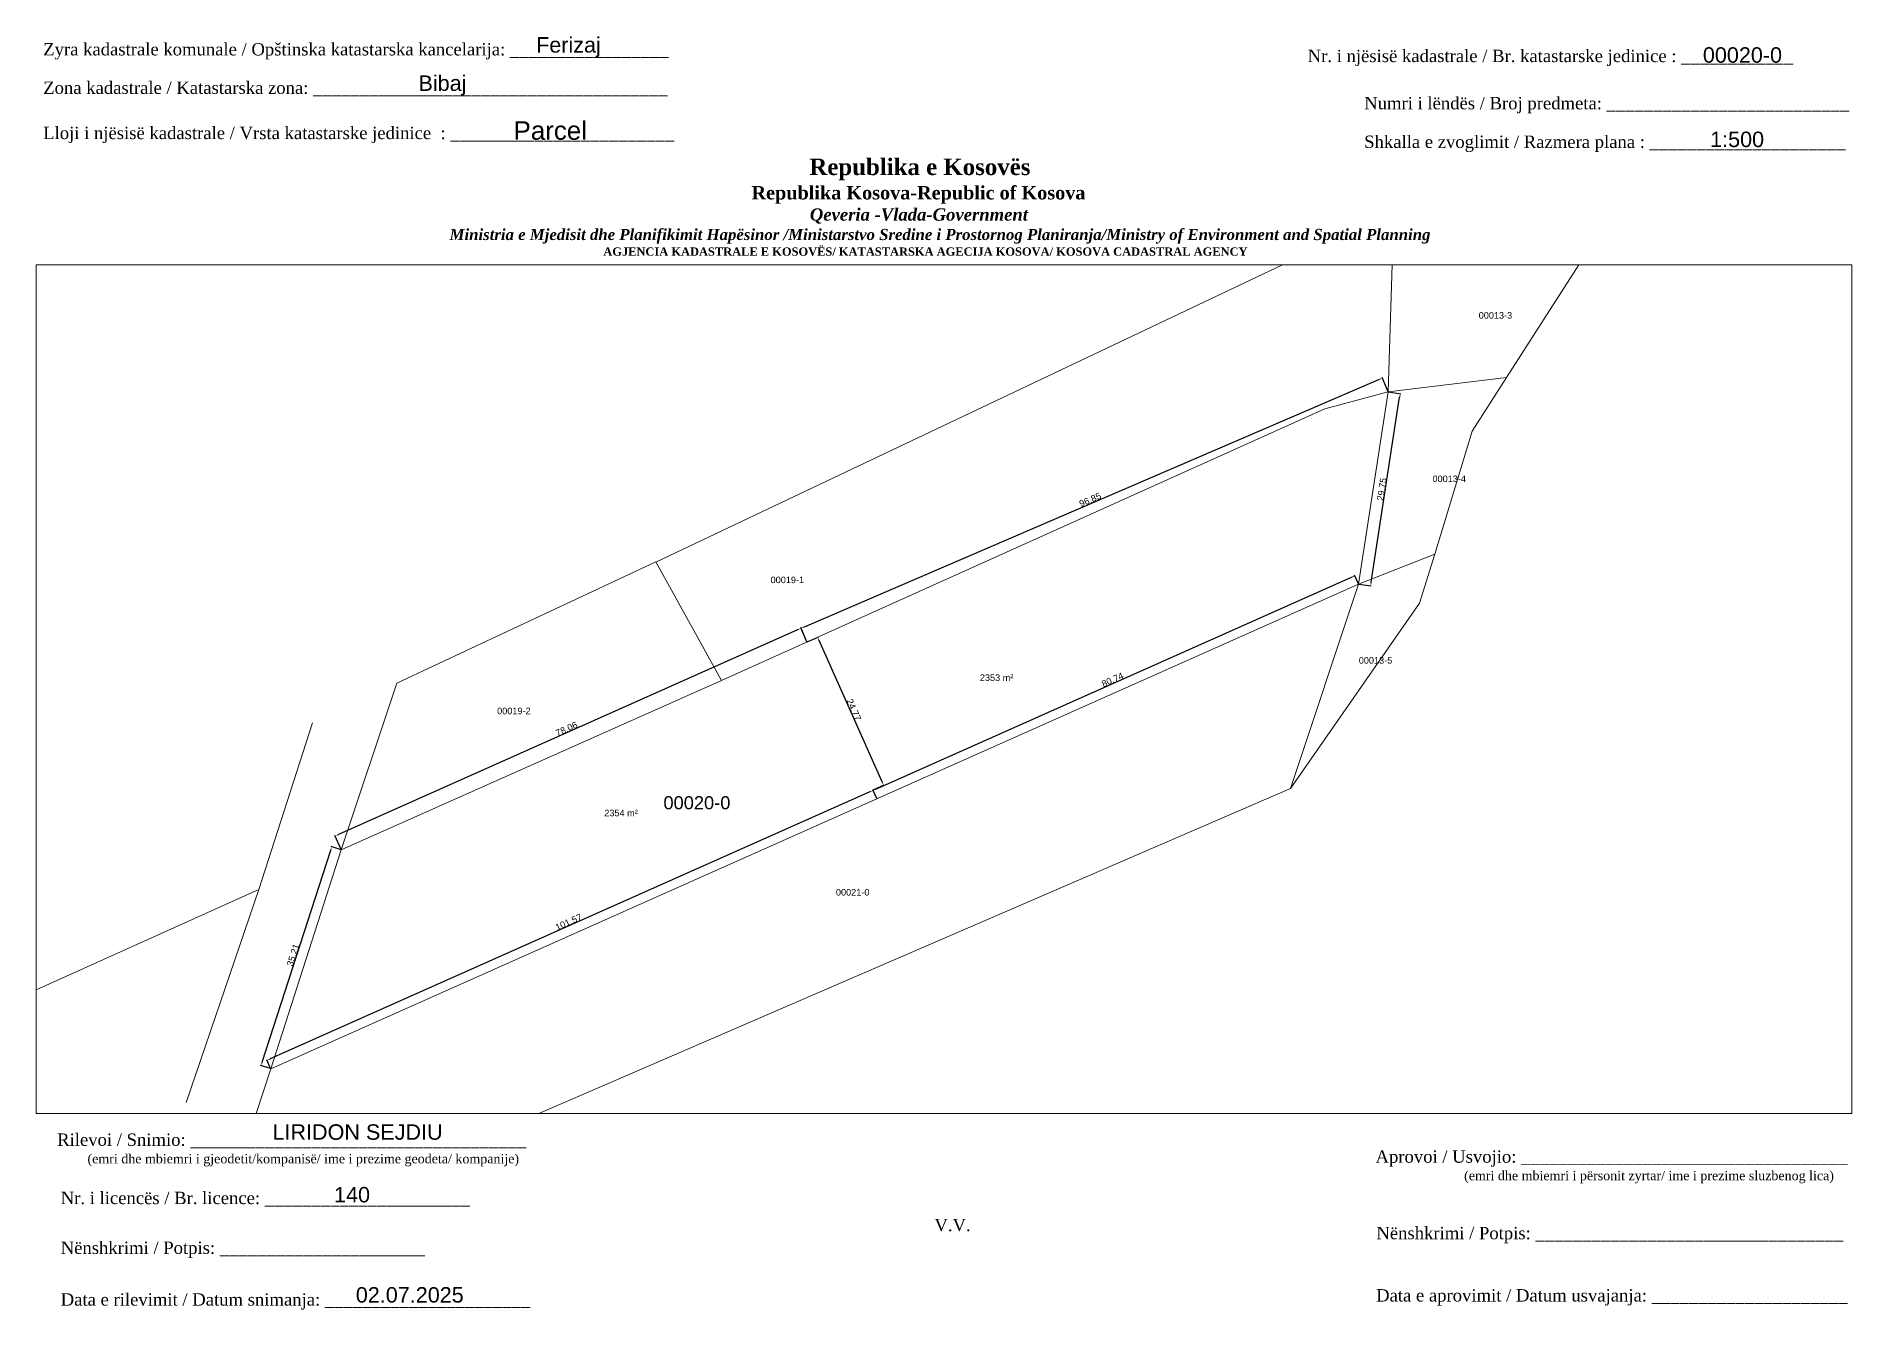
# Paper-space layout '20' of a CAD drawing. Header units: metres, sheet in millimetres. Extents: x 1 to 295, y 2 to 208.
# The model-space entities are those that its viewports show. They can reach past a viewport. Long polylines and large blocks are cut down to what shows.
import ezdxf

# ---------------------------------------------------------------- set-up
doc = ezdxf.new("R2010")
doc.units = ezdxf.units.M
doc.header["$PDMODE"] = 32
doc.header["$PDSIZE"] = 1
doc.layers.get('0').update_dxf_attribs({"lineweight": 0})
doc.layers.get('Defpoints').update_dxf_attribs({"lineweight": 0})
for name, color, linetype, lineweight in [('Dimensionet', 5, 'Continuous', 0), ('Korniza e jashtme', 7, 'Continuous', 0), ('Nr Parceles Baze', 7, 'Continuous', 0), ('Nr-Kojshi', 251, 'Continuous', 0), ('Nr-Ri', 1, 'Continuous', 0), ('Parc-Kojshi', 251, 'Continuous', 0), ('Parcela Baze', 7, 'Continuous', 0)]:
    doc.layers.add(name, color=color, linetype=linetype, lineweight=lineweight)
doc.styles.get("Standard").update_dxf_attribs({"font": 'arial.ttf'})
doc.dimstyles.get("Standard").update_dxf_attribs({"dimtxt": 1.5, "dimasz": 0.18, "dimexe": 0.18, "dimexo": 0.0625, "dimgap": 0.09, "dimtad": 1, "dimtoh": 1, "dimzin": 0, "dimdsep": 46, "dimtxsty": 'Standard', "dimcen": 0.09, "dimse1": 1, "dimse2": 1, "dimsd1": 1, "dimsd2": 1, "dimadec": 0, "dimazin": 0, "dimtfac": 1, "dimtofl": 0, "dimtmove": 0, "dimatfit": 3, "dimfxl": 1, "dimtolj": 1, "dimtzin": 0, "dimarcsym": 0})

# ---------------------------------------------------------------- blocks, each defined once
blk = doc.blocks.new('*D62')
at = {"layer": 'Defpoints', "color": 0, "transparency": 16777216}
for p in [(7517402.36, 4693319.25), (7517403.27, 4693317.13), (7517314.31, 4693278.85)]:
    blk.add_point(p, dxfattribs=at)
at = {"layer": 'Dimensionet', "color": 0, "lineweight": -2, "transparency": 16777216}
for p, q in [((7517313.91, 4693281.18), (7517401.86, 4693319.03)), ((7517403.26, 4693317.16), (7517402.33, 4693319.33)), ((7517314.3, 4693278.88), (7517313.37, 4693281.05))]:
    blk.add_line(p, q, dxfattribs=at)
at = {"layer": 'Dimensionet', "color": 0, "transparency": 16777216}
for points in [[(7517401.82, 4693319.11), (7517401.89, 4693318.94), (7517402.36, 4693319.25)], [(7517313.87, 4693281.27), (7517313.94, 4693281.1), (7517313.4, 4693280.97)]]:
    blk.add_solid(points, dxfattribs=at)
at = {"layer": 'Dimensionet', "color": 0, "transparency": 16777216, "insert": (7517357.66, 4693300.62), "char_height": 1, "attachment_point": 5, "rotation": 23.2825}
blk.add_mtext('\\A1;96.85', dxfattribs=at)
blk = doc.blocks.new('*D64')
at = {"layer": 'Defpoints', "color": 0, "transparency": 16777216}
for p in [(7517314.31, 4693278.85), (7517242.08, 4693249.16), (7517243.02, 4693247.06)]:
    blk.add_point(p, dxfattribs=at)
at = {"layer": 'Dimensionet', "color": 0, "lineweight": -2, "transparency": 16777216}
for p, q in [((7517312.87, 4693280.73), (7517242.58, 4693249.38)), ((7517314.3, 4693278.88), (7517313.34, 4693281.04)), ((7517243, 4693247.09), (7517242.04, 4693249.24))]:
    blk.add_line(p, q, dxfattribs=at)
at = {"layer": 'Dimensionet', "color": 0, "transparency": 16777216}
for points in [[(7517312.84, 4693280.81), (7517312.91, 4693280.65), (7517313.38, 4693280.95)], [(7517242.55, 4693249.46), (7517242.62, 4693249.3), (7517242.08, 4693249.16)]]:
    blk.add_solid(points, dxfattribs=at)
at = {"layer": 'Dimensionet', "color": 0, "transparency": 16777216, "insert": (7517277.5, 4693265.56), "char_height": 1, "attachment_point": 5, "rotation": 24.0365}
blk.add_mtext('\\A1;78.06', dxfattribs=at)
blk = doc.blocks.new('*D65')
at = {"layer": 'Defpoints', "color": 0, "transparency": 16777216}
for p in [(7517398.18, 4693289), (7517398.75, 4693287.73), (7517324.99, 4693254.88)]:
    blk.add_point(p, dxfattribs=at)
at = {"layer": 'Dimensionet', "color": 0, "lineweight": -2, "transparency": 16777216}
for p, q in [((7517324.93, 4693256.37), (7517397.68, 4693288.77)), ((7517398.73, 4693287.76), (7517398.14, 4693289.08)), ((7517324.98, 4693254.9), (7517324.39, 4693256.23))]:
    blk.add_line(p, q, dxfattribs=at)
at = {"layer": 'Dimensionet', "color": 0, "transparency": 16777216}
for points in [[(7517397.64, 4693288.86), (7517397.72, 4693288.69), (7517398.18, 4693289)], [(7517324.89, 4693256.45), (7517324.97, 4693256.28), (7517324.43, 4693256.14)]]:
    blk.add_solid(points, dxfattribs=at)
at = {"layer": 'Dimensionet', "color": 0, "transparency": 16777216, "insert": (7517361.08, 4693273.08), "char_height": 1, "attachment_point": 5, "rotation": 24.0095}
blk.add_mtext('\\A1;80.74', dxfattribs=at)
blk = doc.blocks.new('*D66')
at = {"layer": 'Defpoints', "color": 0, "transparency": 16777216}
for p in [(7517403.27, 4693317.13), (7517405.12, 4693316.85), (7517398.75, 4693287.73)]:
    blk.add_point(p, dxfattribs=at)
at = {"layer": 'Dimensionet', "color": 0, "lineweight": -2, "transparency": 16777216}
for p, q in [((7517400.67, 4693287.99), (7517405.03, 4693316.31)), ((7517403.3, 4693317.13), (7517405.2, 4693316.84)), ((7517398.78, 4693287.72), (7517400.68, 4693287.43))]:
    blk.add_line(p, q, dxfattribs=at)
at = {"layer": 'Dimensionet', "color": 0, "transparency": 16777216}
for points in [[(7517404.94, 4693316.32), (7517405.12, 4693316.29), (7517405.12, 4693316.85)], [(7517400.58, 4693288), (7517400.76, 4693287.97), (7517400.59, 4693287.44)]]:
    blk.add_solid(points, dxfattribs=at)
at = {"layer": 'Dimensionet', "color": 0, "transparency": 16777216, "insert": (7517402.3, 4693302.23), "char_height": 1, "attachment_point": 5, "rotation": 81.25}
blk.add_mtext('\\A1;29.75', dxfattribs=at)
blk = doc.blocks.new('*D67')
at = {"layer": 'Defpoints', "color": 0, "transparency": 16777216}
for p in [(7517324.99, 4693254.88), (7517231.65, 4693214.82), (7517232.21, 4693213.55)]:
    blk.add_point(p, dxfattribs=at)
at = {"layer": 'Dimensionet', "color": 0, "lineweight": -2, "transparency": 16777216}
for p, q in [((7517323.92, 4693255.92), (7517232.15, 4693215.04)), ((7517324.98, 4693254.9), (7517324.39, 4693256.23)), ((7517232.2, 4693213.58), (7517231.61, 4693214.9))]:
    blk.add_line(p, q, dxfattribs=at)
at = {"layer": 'Dimensionet', "color": 0, "transparency": 16777216}
for points in [[(7517323.89, 4693256), (7517323.96, 4693255.84), (7517324.43, 4693256.14)], [(7517232.11, 4693215.13), (7517232.19, 4693214.96), (7517231.65, 4693214.82)]]:
    blk.add_solid(points, dxfattribs=at)
at = {"layer": 'Dimensionet', "color": 0, "transparency": 16777216, "insert": (7517277.81, 4693235.99), "char_height": 1, "attachment_point": 5, "rotation": 24.0095}
blk.add_mtext('\\A1;101.57', dxfattribs=at)
blk = doc.blocks.new('*D68')
at = {"layer": 'Defpoints', "color": 0, "transparency": 16777216}
for p in [(7517241.56, 4693247.53), (7517243.02, 4693247.06), (7517232.21, 4693213.55)]:
    blk.add_point(p, dxfattribs=at)
at = {"layer": 'Dimensionet', "color": 0, "lineweight": -2, "transparency": 16777216}
for p, q in [((7517230.92, 4693214.54), (7517241.39, 4693247)), ((7517242.99, 4693247.07), (7517241.47, 4693247.56)), ((7517232.18, 4693213.56), (7517230.67, 4693214.05))]:
    blk.add_line(p, q, dxfattribs=at)
at = {"layer": 'Dimensionet', "color": 0, "transparency": 16777216}
for points in [[(7517241.3, 4693247.03), (7517241.47, 4693246.98), (7517241.56, 4693247.53)], [(7517230.83, 4693214.57), (7517231.01, 4693214.52), (7517230.75, 4693214.02)]]:
    blk.add_solid(points, dxfattribs=at)
at = {"layer": 'Dimensionet', "color": 0, "transparency": 16777216, "insert": (7517235.63, 4693230.95), "char_height": 1, "attachment_point": 5, "rotation": 72.1301}
blk.add_mtext('\\A1;35.21', dxfattribs=at)
blk = doc.blocks.new('*D69')
at = {"layer": 'Defpoints', "color": 0, "transparency": 16777216}
for p in [(7517315.94, 4693279.58), (7517314.31, 4693278.85), (7517324.39, 4693256.23)]:
    blk.add_point(p, dxfattribs=at)
at = {"layer": 'Dimensionet', "color": 0, "lineweight": -2, "transparency": 16777216}
for p, q in [((7517314.34, 4693278.87), (7517316.02, 4693279.62)), ((7517325.79, 4693257.45), (7517316.16, 4693279.08)), ((7517324.42, 4693256.24), (7517326.1, 4693256.99))]:
    blk.add_line(p, q, dxfattribs=at)
at = {"layer": 'Dimensionet', "color": 0, "transparency": 16777216}
for points in [[(7517316.25, 4693279.11), (7517316.08, 4693279.04), (7517315.94, 4693279.58)], [(7517325.88, 4693257.49), (7517325.71, 4693257.42), (7517326.02, 4693256.95)]]:
    blk.add_solid(points, dxfattribs=at)
at = {"layer": 'Dimensionet', "color": 0, "transparency": 16777216, "insert": (7517321.48, 4693268.49), "char_height": 1, "attachment_point": 5, "rotation": 294.0095}
blk.add_mtext('\\A1;24.77', dxfattribs=at)

msp = doc.modelspace()

# ---------------------------------------------------------------- linework, layer by layer
at = {"layer": 'Parc-Kojshi'}
for points in [[(7517291.25, 4693291.14), (7517404.158, 4693344.67)], [(7517403.272, 4693317.134), (7517404.158, 4693344.67)], [(7517435.426, 4693341.25), (7517421.4, 4693319.33)], [(7517403.272, 4693317.134), (7517421.4, 4693319.33)], [(7517421.4, 4693319.33), (7517416.155, 4693311.133)], [(7517393.558, 4693314.564), (7517403.272, 4693317.134)], [(7517398.746, 4693287.728), (7517403.272, 4693317.134)], [(7517301.21, 4693272.95), (7517393.558, 4693314.564)], [(7517416.155, 4693311.133), (7517410.397, 4693292.319)], [(7517251.521, 4693272.561), (7517291.19, 4693291.11)], [(7517291.19, 4693291.11), (7517301.21, 4693272.95)], [(7517398.746, 4693287.728), (7517410.397, 4693292.319)], [(7517410.397, 4693292.319), (7517408.089, 4693284.777)], [(7517232.214, 4693213.55), (7517398.746, 4693287.728)], [(7517388.32, 4693256.454), (7517398.746, 4693287.728)], [(7517408.089, 4693284.777), (7517388.32, 4693256.454)], [(7517301.21, 4693272.95), (7517243.017, 4693247.057)], [(7517243.017, 4693247.057), (7517251.521, 4693272.561)], [(7517230.394, 4693240.981), (7517238.585, 4693266.479)], [(7517223.009, 4693184.944), (7517388.32, 4693256.454)], [(7517243.017, 4693247.057), (7517232.214, 4693213.55)], [(7517230.394, 4693240.981), (7517148.878, 4693204.266)], [(7517219.266, 4693208.377), (7517230.394, 4693240.981)], [(7517232.214, 4693213.55), (7517223.009, 4693184.944)]]:
    msp.add_lwpolyline(points, dxfattribs=at)
at = {"layer": 'Parcela Baze', "flags": 128}
msp.add_lwpolyline([(7517398.746, 4693287.728), (7517403.272, 4693317.134), (7517393.558, 4693314.564), (7517301.21, 4693272.95), (7517243.017, 4693247.057), (7517232.214, 4693213.55)], close=True, dxfattribs=at)

# ---------------------------------------------------------------- texts
at = {"layer": 'Nr Parceles Baze'}
msp.add_text('00020-0', height=2, dxfattribs=at).set_placement((7517292.33, 4693253.255))
at = {"layer": 'Nr-Kojshi'}
for s, p in [('00013-3', (7517417.131, 4693328.343)), ('00013-4', (7517410.061, 4693303.327)), ('00019-1', (7517308.735, 4693287.862)), ('00013-5', (7517398.774, 4693275.546)), ('00019-2', (7517266.877, 4693267.8)), ('00021-0', (7517318.737, 4693240.052))]:
    msp.add_text(s, height=1, dxfattribs=at).set_placement(p)
at = {"layer": 'Nr-Ri', "char_height": 1, "width": 5.12483, "attachment_point": 1}
for s, insert in [('2353 m²', (7517340.772, 4693273.9)), ('2354 m²', (7517283.275, 4693253.186))]:
    msp.add_mtext(s, dxfattribs=dict(at, insert=insert))

# ---------------------------------------------------------------- dimensions: what is measured, and where the dimension line sits
at = {"layer": 'Dimensionet'}
for p1, p2, distance, picture, middle in [((7517314.312, 4693278.854), (7517403.272, 4693317.134), 2.299, '*D62', (7517357.664, 4693300.616)), ((7517398.746, 4693287.728), (7517403.272, 4693317.134), -1.866, '*D66', (7517402.304, 4693302.232)), ((7517324.992, 4693254.876), (7517398.746, 4693287.728), 1.388, '*D65', (7517361.078, 4693273.078)), ((7517314.312, 4693278.854), (7517243.017, 4693247.057), -2.298, '*D64', (7517277.502, 4693265.562)), ((7517324.391, 4693256.226), (7517314.312, 4693278.854), -1.782, '*D69', (7517321.478, 4693268.488)), ((7517324.992, 4693254.876), (7517232.214, 4693213.55), -1.388, '*D67', (7517277.812, 4693235.989)), ((7517232.214, 4693213.55), (7517243.017, 4693247.057), 1.535, '*D68', (7517235.625, 4693230.945))]:
    dim = msp.add_aligned_dim(p1=p1, p2=p2, distance=distance, dimstyle='Standard', override={"dimscale": 0.5, "dimtxt": 2, "dimasz": 1.1, "dimtoh": 0, "dimcen": 0, "dimse1": 0, "dimse2": 0, "dimsd1": 0, "dimsd2": 0}, dxfattribs=at)
    dim.commit()
    dim.dimension.update_dxf_attribs({"geometry": picture, "text_midpoint": middle})

psp = doc.layouts.new('20')

# ---------------------------------------------------------------- texts
for s, p in [('00020-0', (270.76, 203.75)), ('Bibaj', (62.76, 199.19)), ('1:500', (271.93, 190.09)), ('02.07.2025', (52.61, 3.02))]:
    psp.add_text(s, height=2.5).set_placement(p)
for s, insert, char_height, width, attachment_point in [('{\\fTimes New Roman|b0|i0|c0|p18;Zyra kadastrale komunale / Opštinska katastarska kancelarija: _________________}', (1.99, 206.93), 2, 100.6873, 1), ('Ferizaj', (87.05, 206.26), 2.5, 9.9735, 5), ('{\\fTimes New Roman|b0|i0|c0|p18;Nr. i njësisë kadastrale / Br. katastarske jedinice : ____________}', (206.76, 205.85), 2, 79.9484, 1), ('{\\fTimes New Roman|b0|i0|c0|p18;Zona kadastrale / Katastarska zona: ______________________________________}', (1.99, 200.7), 2, 100.6873, 1), ('{\\fTimes New Roman|b0|i0|c0|p18;Numri i lëndës / Broj predmeta: __________________________}', (215.91, 198.2), 2, 79.9484, 1), ('{\\fArial|b0|i0|c0|p34;Parcel}', (84.1, 192.75), 3, 11.2939, 5), ('{\\fTimes New Roman|b0|i0|c0|p18;Lloji i njësisë kadastrale / Vrsta katastarske jedinice  : ________________________}', (1.99, 193.38), 2, 100.6873, 1), ('{\\fTimes New Roman|b0|i0|c0|p18;Shkalla e zvoglimit / Razmera plana : _____________________}', (215.91, 191.95), 2, 79.9484, 1), ('\\pi77.297;{\\fBook Antiqua|b1|i0|c0|p18;\\H1.333x;Republika e Kosovës\\fTimes New Roman|b1|i0|c0|p18;\\P\\pi67.927;\\fBook Antiqua|b1|i0|c0|p18;\\H0.8125x;Republika Kosova-Republic of Kosova\\fTimes New Roman|b1|i0|c0|p18;\\P\\pi77.378;\\fBook Antiqua|b1|i1|c0|p18;\\H0.9233x;Qeveria -Vlada-Government \\P\\pi13.032,l6,t23.033;\\fTimes New Roman|b1|i1|c0|p18;\\H0.9x;Ministria e Mjedisit dhe Planifikimit Hapësinor /Ministarstvo Sredine i Prostornog Planiranja/Ministry of Environment and Spatial Planning\\P\\pi43.931,l0,tz;\\fBook Antiqua|b1|i0|c0|p18;\\H0.7406x;AGJENCIA KADASTRALE E KOSOVËS/ KATASTARSKA AGECIJA KOSOVA/ KOSOVA CADASTRAL AGENCY}', (48.76, 188.23), 2, 191.8237, 1), ('{\\fTimes New Roman|b0|i0|c0|p18;Rilevoi / Snimio: ____________________________________\\P     \\H0.75x;(emri dhe mbiemri i gjeodetit/kompanisë/ ime i prezime geodeta/ kompanije)}', (42.22, 27.73), 2, 74.7958, 5), ('LIRIDON SEJDIU', (52.89, 30.61), 2.5, 27.1816, 5), ('{\\fTimes New Roman|b0|i0|c0|p18; Aprovoi / Usvojio: ___________________________________\\P                    \\H0.75x;(emri dhe mbiemri i përsonit zyrtar/ ime i prezime sluzbenog lica)}', (216.99, 27.66), 2, 83.344, 1), ('{\\fTimes New Roman|b0|i0|c0|p18;Nr. i licencës / Br. licence: ______________________\\P                                }', (4.82, 20.96), 2, 83.344, 1), ('140', (52, 20.47), 2.5, 5.3971, 5), ('{\\fTimes New Roman|b0|i0|c0|p18;V.V.                                 }', (149.25, 15.55), 2, 5.7076, 5), ('{\\fTimes New Roman|b0|i0|c0|p18; Nënshkrimi / Potpis: _________________________________}', (217.13, 15.27), 2, 83.344, 1), ('{\\fTimes New Roman|b0|i0|c0|p18;Nënshkrimi / Potpis: ______________________\\P                                 }', (4.82, 12.89), 2, 83.344, 1), ('{\\fTimes New Roman|b0|i0|c0|p18;Data e rilevimit / Datum snimanja: ______________________\\P                                 }', (4.82, 4.52), 2, 83.344, 1), ('{\\fTimes New Roman|b0|i0|c0|p18; Data e aprovimit / Datum usvajanja: _____________________}', (217.08, 5.19), 2, 83.344, 1)]:
    psp.add_mtext(s, dxfattribs=dict(insert=insert, char_height=char_height, width=width, attachment_point=attachment_point))

# ---------------------------------------------------------------- viewports
at = {"layer": 'Korniza e jashtme', "view_target_point": (370776.427, 310629.57)}
psp.add_viewport(center=(147.86, 102.33), size=(293.99, 137.4241), view_center_point=(7146558.849, 4382642.069), view_height=129.90617, dxfattribs=at)

doc.saveas('drawing.dxf')
